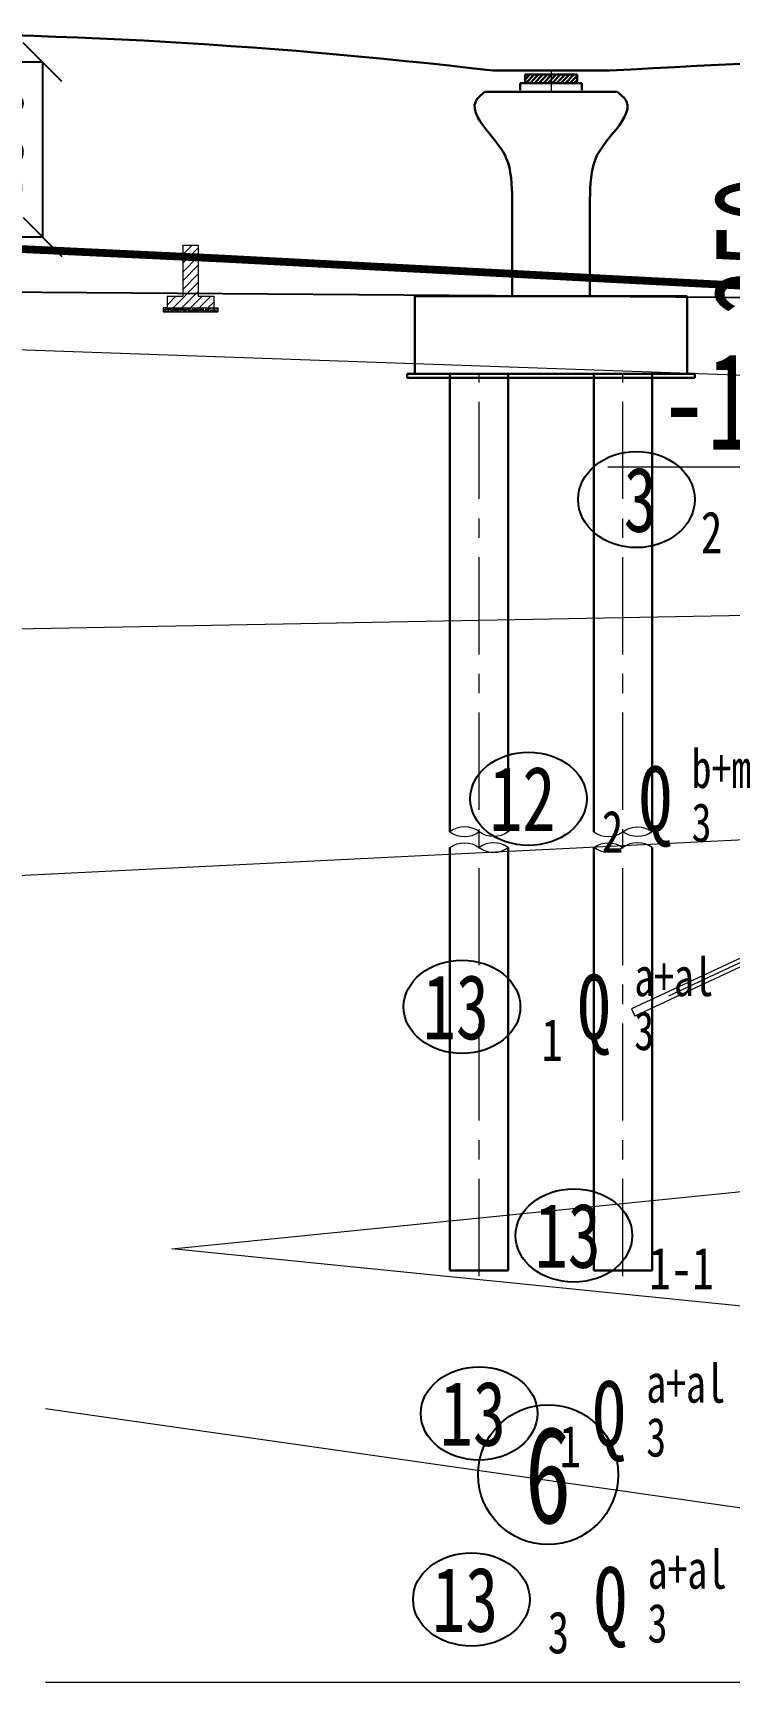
# Model space of a CAD drawing. Extents: x -2611510 to 954358, y -247163 to 181535.
# Drawn here: x 133957 to 151859, y -4445 to 37993 of the extents above; entities that cross this region are included whole.
import ezdxf
from ezdxf.enums import TextEntityAlignment as Align

# ---------------------------------------------------------------- set-up
doc = ezdxf.new("R2010")
doc.units = 0
doc.linetypes.add('CENTER', pattern=[2, 1.25, -0.25, 0.25, -0.25])
doc.linetypes.add('CONTINOUS', pattern=[0])
doc.layers.get('Defpoints').update_dxf_attribs({"color": 8})
for name, color, linetype in [('地质-地层符号', 3, 'Continuous'), ('地质-地面线', 7, 'Continuous'), ('纵_地面线', 30, 'Continuous')]:
    doc.layers.add(name, color=color, linetype=linetype)
for name, color, linetype, lineweight in [('地质-地层线', 7, 'Continuous', 15), ('总 河堤', 6, 'Continuous', 15), ('文字', 7, 'Continuous', 15), ('标注', 3, 'Continuous', 18), ('桥 中心线', 5, 'CENTER', 15), ('桥 构造粗实', 1, 'Continuous', 30), ('桥 构造细虚', 6, 'Continuous', 15), ('桥 标高', 4, 'Continuous', 15), ('结构', 1, 'Continuous', 30)]:
    doc.layers.add(name, color=color, linetype=linetype, lineweight=lineweight)
doc.styles.get("Standard").update_dxf_attribs({"font": '仿宋_GB2312.TTF', "width": 0.7})
doc.styles.add('仿宋字', font='仿宋_GB2312.TTF', dxfattribs={"width": 0.7})
doc.styles.add('地层编号', font='', dxfattribs={"width": 0.7, "height": 3})
doc.styles.add('时代', font='', dxfattribs={"width": 0.7, "height": 3})
doc.styles.get('地层编号').set_extended_font_data('仿宋_GB2312')
doc.styles.get('时代').set_extended_font_data('仿宋_GB2312')
doc.dimstyles.new('750', dxfattribs={"dimscale": 0, "dimtxt": 2.5, "dimasz": 1, "dimexe": 1, "dimexo": 1, "dimgap": 0, "dimtad": 0, "dimdec": 0, "dimlfac": 0.1, "dimrnd": 0.1, "dimzin": 12, "dimdsep": 46, "dimtxsty": '仿宋字', "dimblk": 'OBLIQUE', "dimcen": -1, "dimclrd": 256, "dimclre": 256, "dimclrt": 256, "dimadec": 4, "dimazin": 0, "dimtp": 2, "dimtm": 3, "dimtfac": 0.5, "dimtdec": 0, "dimtmove": 2, "dimatfit": 3, "dimldrblk": 'OBLIQUE', "dimfxl": 3, "dimfxlon": 1, "dimtvp": 0.7, "dimtolj": 1, "dimtzin": 12, "dimarcsym": 0})

# ---------------------------------------------------------------- blocks, each defined once
blk = doc.blocks.new('左堤岸')
at = {"layer": '总 河堤'}
h = blk.add_hatch(dxfattribs=at)
h.set_pattern_fill('ANSI31', color=256, scale=0.05, style=0)
h.paths.add_polyline_path([(0, 1.25), (-0.25, 1.25), (-0.45, 0.4), (-0.9, 0.4), (-0.9, -0.42), (0, 0)])
h.paths.add_polyline_path([(0, 0), (-0.9, -0.42), (-0.9, -0.8), (0, -0.8)])
for p, q in [((-0.45, 0.4), (-0.25, 1.25)), ((0, 1.25), (-0.25, 1.25)), ((0, 1.25), (0, -0.8)), ((-0.9, -0.8), (-0.9, 0.4)), ((-0.9, 0.4), (-0.45, 0.4)), ((0, -0.8), (-0.9, -0.8)), ((-0.75, -0.8), (-0.75, -16.5)), ((-0.15, -0.8), (-0.15, -16.5)), ((-0.75, -16.5), (-0.15, -16.5))]:
    blk.add_line(p, q, dxfattribs=at)
at = {"layer": '总 河堤', "color": 8}
for p, q in [((-0.9, -0.309), (-33.569, -15.543)), ((-0.9, -0.42), (-32.621, -15.211)), ((-0.9, -0.53), (-33.485, -15.725)), ((-33.569, -15.543), (-33.485, -15.725))]:
    blk.add_line(p, q, dxfattribs=at)
blk = doc.blocks.new('防洪墙')
at = {"layer": '总 河堤'}
h = blk.add_hatch(dxfattribs=at)
h.set_pattern_fill('ANSI31', color=256, scale=0.05, style=0)
h.paths.add_polyline_path([(0.2, 1.617), (-0.2, 1.617), (-0.2, 0.3), (-0.6, 0.3), (-0.6, 0), (0.6, 0), (0.6, 0.3), (0.2, 0.3)])
h = blk.add_hatch(dxfattribs=at)
h.set_pattern_fill('AR-CONC', color=256, scale=0.0005, style=0)
h.paths.add_polyline_path([(0.7, 0), (0.6, 0), (-0.6, 0), (-0.7, 0), (-0.7, -0.1), (0.7, -0.1)])
for p, q in [((-0.2, 1.617), (0.2, 1.617)), ((-0.2, 1.617), (0.2, 1.617)), ((-0.2, 1.617), (-0.2, 0.3)), ((0.2, 1.617), (0.2, 0.3)), ((-0.6, 0), (-0.7, 0)), ((-0.7, 0), (-0.7, -0.1)), ((-0.6, 0.3), (-0.2, 0.3)), ((-0.6, 0.3), (-0.6, 0)), ((-0.6, 0), (0.6, 0)), ((0.2, 0.3), (0.6, 0.3)), ((0.6, 0.3), (0.6, 0)), ((0.6, 0), (0.7, 0)), ((0.7, 0), (0.7, -0.1)), ((-0.7, -0.1), (0.7, -0.1))]:
    blk.add_line(p, q, dxfattribs=at)
blk = doc.blocks.new('标高')
at = {"layer": '桥 标高'}
for p, q in [((-2000, 2000), (2000, 2000)), ((0, 0), (-2000, 2000)), ((0, 0), (2000, 2000)), ((0, 0), (9796, 0))]:
    blk.add_line(p, q, dxfattribs=at)
blk = doc.blocks.new('_Oblique')
at = {"color": 0, "linetype": 'ByBlock', "lineweight": -2}
blk.add_line((-0.5, -0.5), (0.5, 0.5), dxfattribs=at)
blk = doc.blocks.new('*D308')
at = {"layer": 'Defpoints', "color": 0}
for p in [(134203, 37240), (134203, 32740), (134203, 32740)]:
    blk.add_point(p, dxfattribs=at)
at = {"layer": '标注', "lineweight": -2}
for p, q in [((134203, 37240), (133203, 37240)), ((134203, 37240), (134203, 32740)), ((134203, 32740), (133203, 32740))]:
    blk.add_line(p, q, dxfattribs=at)
at = {"layer": '标注', "lineweight": -2, "xscale": 1000.0000020837, "yscale": 1000.0000020837, "zscale": 1000.0000020837}
for p, rotation in [((134203, 37240), 90), ((134203, 32740), 270)]:
    blk.add_blockref('_Oblique', p, dxfattribs=dict(at, rotation=rotation))
at = {"layer": '标注', "insert": (132453, 34990), "char_height": 2500, "attachment_point": 5, "rotation": 90, "style": '仿宋字'}
blk.add_mtext('\\A1;450', dxfattribs=at)
blk = doc.blocks.new('*D310')
at = {"layer": 'Defpoints', "color": 0}
for p in [(158458, 33769), (154281, 31269), (161334, 31269)]:
    blk.add_point(p, dxfattribs=at)
at = {"layer": '标注', "lineweight": -2}
for p, q in [((156281, 33769), (153281, 33769)), ((154281, 33769), (154281, 31269)), ((156281, 31269), (153281, 31269))]:
    blk.add_line(p, q, dxfattribs=at)
at = {"layer": '标注', "lineweight": -2, "xscale": 1000.0000020837, "yscale": 1000.0000020837, "zscale": 1000.0000020837}
for p, rotation in [((154281, 33769), 90), ((154281, 31269), 270)]:
    blk.add_blockref('_Oblique', p, dxfattribs=dict(at, rotation=rotation))
at = {"layer": '标注', "insert": (152731, 32519), "char_height": 2500, "attachment_point": 5, "rotation": 90, "style": '仿宋字'}
blk.add_mtext('\\A1;250', dxfattribs=at)
blk = doc.blocks.new('地质1')
at = {"layer": '地质-地层符号', "color": 8, "linetype": 'Continuous'}
blk.add_ellipse((149477, -215551), major_axis=(-1500, 0), ratio=0.824394, dxfattribs=at)
at = {"layer": '地质-地层线', "color": 8}
for p, q in [((101782, -210578), (166782, -212857)), ((101782, -219478), (166782, -218257))]:
    blk.add_line(p, q, dxfattribs=at)
at = {"layer": '地质-地面线', "color": 8, "linetype": 'Continuous'}
blk.add_line((101782, -209978), (166782, -210457), dxfattribs=at)
at = {"layer": '地质-地层符号', "color": 8, "linetype": 'Continuous', "style": '地层编号', "width": 0.75}
for s, height, p in [('3', 1666, (149152, -216384)), ('2', 1083, (151135, -216939))]:
    blk.add_text(s, height=height, dxfattribs=at).set_placement(p)
blk = doc.blocks.new('地质2')
at = {"layer": '地质-地层符号', "color": 8, "linetype": 'Continuous'}
for centre in [(146702, -531029), (144991, -536386), (147870, -542268), (145430, -546849), (145232, -551635)]:
    blk.add_ellipse(centre, major_axis=(-1500, 0), ratio=0.8, dxfattribs=at)
at = {"layer": '地质-地层线', "color": 8}
for p, q in [((101782, -534581), (166782, -531360)), ((137532, -542610), (166782, -539660)), ((166782, -545560), (137532, -542610)), ((134282, -546721), (166782, -551360)), ((134282, -553760), (166782, -553760))]:
    blk.add_line(p, q, dxfattribs=at)
at = {"layer": '地质-地层符号', "color": 8, "linetype": 'Continuous', "width": 0.75}
for s, height, style, p in [('b+m', 999.7, '时代', (150898, -530751)), ('12', 1666.2, '地层编号', (145694, -531862)), ('Q', 1666, '时代', (149541, -531862)), ('3', 1000, '时代', (150898, -532140)), ('2', 1083, '地层编号', (148587, -532417)), ('a+al', 999.7, '时代', (149422, -536109)), ('Q', 1666, '时代', (147961, -537220)), ('13', 1666.2, '地层编号', (143984, -537220)), ('1', 1083, '地层编号', (147033, -537775)), ('3', 1000, '时代', (149422, -537497)), ('13', 1666.2, '地层编号', (146862, -543101)), ('1-1', 1083, '地层编号', (149807, -543657)), ('a+al', 999.7, '时代', (149731, -546571)), ('13', 1666.2, '地层编号', (144422, -547682)), ('Q', 1666, '时代', (148348, -547682)), ('3', 1000, '时代', (149731, -547959)), ('1', 1083, '地层编号', (147498, -548237)), ('a+al', 999.7, '时代', (149767, -551358)), ('13', 1666.2, '地层编号', (144224, -552469)), ('Q', 1666, '时代', (148384, -552469)), ('3', 1083, '地层编号', (147196, -553024)), ('3', 1000, '时代', (149767, -552746))]:
    blk.add_text(s, height=height, dxfattribs=dict(at, style=style)).set_placement(p)

msp = doc.modelspace()

# ---------------------------------------------------------------- hatches: boundary and pattern name
at = {"layer": '桥 构造粗实'}
h = msp.add_hatch(dxfattribs=at)
h.set_pattern_fill('ANSI31', color=256, scale=25.27, angle=180, style=0)
h.set_pattern_definition([(45, (138550.65, 16369.17), (-56.73277, 56.73277), [])])
h.paths.add_polyline_path([(146611.8, 36920), (146611.8, 36702.3), (147951.2, 36702.3), (147951.2, 36920)])

# ---------------------------------------------------------------- linework, layer by layer
msp.add_circle((147206.5, 891.5), 1800)
at = {"layer": '标注'}
msp.add_line((147281.5, 37022.8), (147281.5, 36478.4), dxfattribs=at)
at = {"layer": '桥 中心线', "ltscale": 2000}
for p, q in [((145431.5, 6001.9), (145431.5, 29218.1)), ((149131.5, 6001.9), (149131.5, 29218.1))]:
    msp.add_line(p, q, dxfattribs=at)
at = {"layer": '桥 构造粗实'}
for p, q in [((147281.5, 37022.8), (145781.5, 37022.8)), ((147281.5, 37022.8), (148781.5, 37022.8)), ((146485.5, 36522.8), (146485.5, 36702.3)), ((148077.5, 36702.3), (146485.5, 36702.3)), ((146611.8, 36702.3), (146611.8, 36920)), ((147951.2, 36920), (146611.8, 36920)), ((147951.2, 36702.3), (147951.2, 36920)), ((148077.5, 36522.8), (148077.5, 36702.3)), ((143781.5, 29218.1), (143781.5, 31218.1)), ((143781.5, 31218.1), (150781.5, 31218.1)), ((150781.5, 29218.1), (150781.5, 31218.1)), ((143581.5, 29218.1), (150981.5, 29218.1)), ((143581.5, 29118.1), (143581.5, 29218.1)), ((143581.5, 29118.1), (150981.5, 29118.1)), ((143681.5, 29218.1), (150131.5, 29218.1)), ((144681.5, 17437), (144681.5, 29218.1)), ((146181.5, 17437), (146181.5, 29218.1)), ((148381.5, 17437), (148381.5, 29218.1)), ((149881.5, 17437), (149881.5, 29218.1)), ((150981.5, 29118.1), (150981.5, 29218.1)), ((144681.5, 6149.1), (144681.5, 17029)), ((146181.5, 6149.1), (146181.5, 17029)), ((148381.5, 6149.1), (148381.5, 17029)), ((149881.5, 6149.1), (149881.5, 17029)), ((146181.5, 6149.1), (144681.5, 6149.1)), ((148381.5, 6149.1), (149881.5, 6149.1))]:
    msp.add_line(p, q, dxfattribs=at)
for points in [[(-29037.3, 36052.2), (60315.8, 38268.2, -0.0054488), (197268, 40171.6), (197282.7, 40171.6, -0.0032499), (340276.9, 39671.2), (340307.2, 39670.9, -0.004873), (457233.3, 37361.8), (511959.2, 35747.4, 0.0000105), (512409.1, 35734.1)], [(-29037.3, 35852.2), (60315.8, 38068.2, -0.0043752), (170281.5, 39832.7)]]:
    msp.add_lwpolyline(points, format="xyb", dxfattribs=at)
for centre, radius, start, end in [((129475.4, -100064.7), 138053.9, 83.216712, 90.70301), ((163487.4, -217409.4), 254856.9, 89.259426, 93.307962)]:
    msp.add_arc(centre, radius, start, end, dxfattribs=at)
at = {"layer": '桥 构造细虚'}
for points in [[(146181.5, 17437, -0.3328), (145431.5, 17437, 0.3264), (144681.5, 17437, 0.3328), (145431.5, 17437, 0.416)], [(148381.5, 17437, 0.3328), (149131.5, 17437, -0.3264), (149881.5, 17437, -0.3328), (149131.5, 17437, -0.416)], [(144681.5, 17029, -0.3328), (145431.5, 17029, 0.3264), (146181.5, 17029, 0.3328), (145431.5, 17029, 0.416)], [(149881.5, 17029, 0.3328), (149131.5, 17029, -0.3264), (148381.5, 17029, -0.3328), (149131.5, 17029, -0.416)]]:
    msp.add_lwpolyline(points, format="xyb", dxfattribs=at)
at = {"layer": '纵_地面线', "color": 5, "const_width": 200, "flags": 128}
msp.add_lwpolyline([(-29037.3, 31576.4), (-1218.5, 31707.1), (8781.5, 31704.1), (18781.5, 31656.1), (28781.5, 31744.1), (38781.5, 32178.1), (48781.5, 32634.1), (58781.5, 32857.1), (68781.5, 32834.1), (78781.5, 32809.1), (88781.5, 32784.1), (98781.5, 32758.1), (108781.5, 32732.1), (118781.5, 32745.1), (128781.5, 32663.1), (138781.5, 32189.1), (148781.5, 31664.1), (158781.5, 31153.1), (168781.5, 30708.1), (172281.5, 30513.2)], dxfattribs=at)
at = {"layer": '结构', "linetype": 'CONTINOUS'}
for p, q in [((145581.5, 36478.4), (148981.5, 36478.4)), ((146281.5, 33707.3), (146281.5, 31218.1)), ((148281.5, 33707.3), (148281.5, 31218.1))]:
    msp.add_line(p, q, dxfattribs=at)
for points in [[(145581.5, 36478.4), (145343, 36231.8), (145680.7, 35419.7), (146131, 34770), (146281.5, 33707.3)], [(148981.5, 36478.4), (149220, 36231.8), (148882.3, 35419.7), (148432, 34770), (148281.5, 33707.3)]]:
    msp.add_spline(points, degree=3, dxfattribs=at)

# ---------------------------------------------------------------- block references
for name, p in [('地质1', (0, 241536.6)), ('地质2', (0, 549315))]:
    msp.add_blockref(name, p)
at = {"layer": '总 河堤', "xscale": 1000, "yscale": 1000, "zscale": 1000}
for name, p in [('防洪墙', (138007.5, 30918.1)), ('左堤岸', (182922.5, 28418.1))]:
    msp.add_blockref(name, p, dxfattribs=at)
at = {"layer": '桥 标高', "xscale": -0.9750390015615265, "yscale": 0.9750390015597076, "zscale": 0.9750390015600624}
msp.add_blockref('标高', (158296.3, 26818.1), dxfattribs=at)

# ---------------------------------------------------------------- texts
at = {"layer": '文字', "width": 0.7}
msp.add_text('6', height=2500, rotation=0, dxfattribs=at).set_placement((147206.5, 891.5), align=Align.MIDDLE_CENTER)
at = {"layer": '桥 标高', "style": '仿宋字', "width": 0.7}
msp.add_text('-1.1', height=2500, dxfattribs=at).set_placement((150111.2, 27268.9))

# ---------------------------------------------------------------- dimensions: what is measured, and where the dimension line sits
at = {"layer": '标注'}
dim = msp.add_linear_dim(base=(134202.8, 32740), p1=(134202.8, 37240), p2=(134202.8, 32740), angle=90, dimstyle='750', override={"dimscale": 1000.000002, "dimfxl": 2}, dxfattribs=at)
dim.commit()
dim.dimension.update_dxf_attribs({"geometry": '*D308', "text_midpoint": (132452.8, 34990)})
dim = msp.add_linear_dim(base=(154281.5, 31269.4), p1=(158457.5, 33769.4), p2=(161333.7, 31269.4), angle=90, dimstyle='750', override={"dimscale": 1000.000002, "dimfxl": 2}, dxfattribs=at)
dim.commit()
dim.dimension.update_dxf_attribs({"geometry": '*D310', "text_midpoint": (152731.1, 32519.4), "dimtype": 160})

doc.saveas('drawing.dxf')
